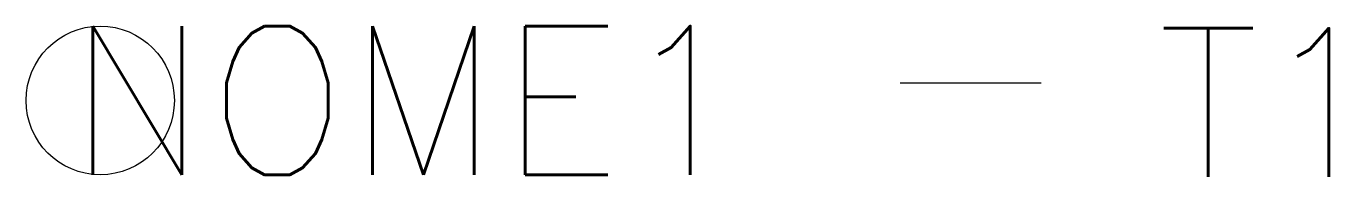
# Model space of a CAD drawing. Extents: x 249 to 266.6, y 204 to 206.
import ezdxf
from ezdxf.enums import TextEntityAlignment as Align

# ---------------------------------------------------------------- set-up
doc = ezdxf.new("R2010")
doc.units = 0
doc.header["$MEASUREMENT"] = 0
doc.layers.get('0').update_dxf_attribs({"linetype": 'CONTINUOUS'})
doc.styles.add('ROMANS', font='romans')

msp = doc.modelspace()

# ---------------------------------------------------------------- linework, layer by layer
msp.add_line((260.792, 205.236), (262.693, 205.236))
msp.add_circle((250, 205), 1)

# ---------------------------------------------------------------- texts
at = {"style": 'ROMANS', "flags": 4}
msp.add_attdef('NOME1', text='NOME1', height=2, dxfattribs=at).set_placement((258.731, 205), align=Align.MIDDLE_RIGHT)
msp.add_attdef('T1', text='T1', height=2, dxfattribs=at).set_placement((264.26, 204.972), align=Align.MIDDLE_LEFT)

doc.saveas('drawing.dxf')
